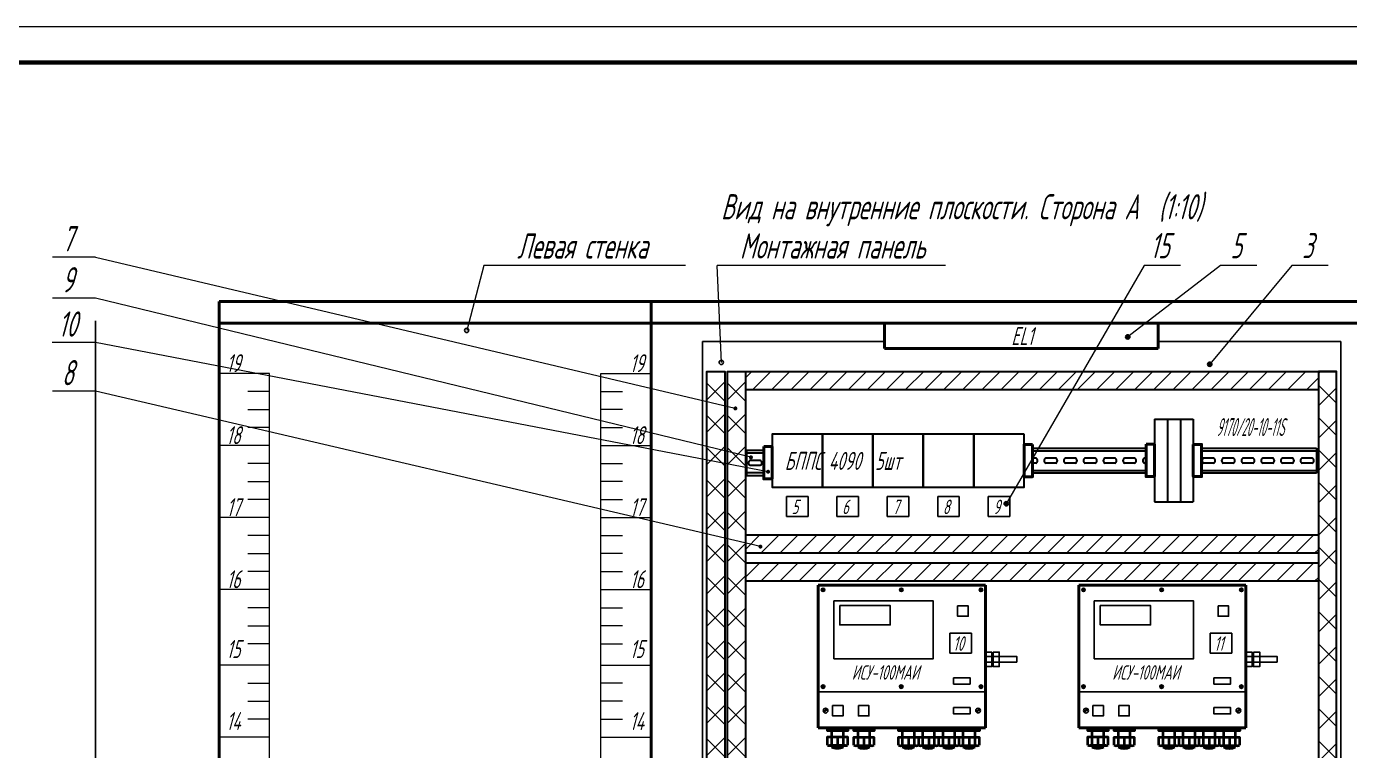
# Model space of a CAD drawing. Header units: millimetres. Extents: x -680 to 9204, y -4430 to 7779.
# Drawn here: x 2559.3 to 2743, y -792.8 to -692.3 of the extents above; entities that cross this region are included whole.
import ezdxf
from ezdxf.enums import TextEntityAlignment as Align

# ---------------------------------------------------------------- set-up
doc = ezdxf.new("R2010")
doc.units = ezdxf.units.MM
doc.layers.get('Defpoints').update_dxf_attribs({"color": 33})
for name, color, linetype, lineweight in [('RAZMER', 5, 'Continuous', 20), ('text', 41, 'Continuous', 20), ('Размерная', 4, 'Continuous', 25), ('Текст_КИП', 2, 'Continuous', 25), ('Толст.рамка', 7, 'Continuous', 60), ('Тонк.рамка', 10, 'Continuous', 20), ('Тонкая', 5, 'Continuous', 20)]:
    doc.layers.add(name, color=color, linetype=linetype, lineweight=lineweight)
doc.layers.add('Текст.', color=51, linetype='Continuous')
doc.styles.add('Simplex', font='simplex.shx', dxfattribs={"width": 0.7, "oblique": 15})

msp = doc.modelspace()

# ---------------------------------------------------------------- hatches: boundary and pattern name
at = {"ltscale": 0.5}
h = msp.add_hatch(color=256, dxfattribs=at)
edge = h.paths.add_edge_path()
edge.add_arc((2712.176, -735.367), 0.277, 0, 360)
h = msp.add_hatch(color=256, dxfattribs=at)
edge = h.paths.add_edge_path()
edge.add_arc((2723.558, -739.179), 0.277, 0, 360)
h = msp.add_hatch(color=256, dxfattribs=at)
edge = h.paths.add_edge_path()
edge.add_arc((2657.713, -745.3), 0.277, 0, 360)
h = msp.add_hatch(color=256, dxfattribs=at)
edge = h.paths.add_edge_path()
edge.add_arc((2659.875, -752.093), 0.277, 0, 360)
h = msp.add_hatch(color=256, dxfattribs=at)
edge = h.paths.add_edge_path()
edge.add_arc((2662.252, -754.093), 0.277, 0, 360)
h = msp.add_hatch(color=256, dxfattribs=at)
edge = h.paths.add_edge_path()
edge.add_arc((2695.318, -758.537), 0.277, 0, 360)
h = msp.add_hatch(color=256, dxfattribs=at)
edge = h.paths.add_edge_path()
edge.add_arc((2661.188, -764.494), 0.277, 0, 360)
at = {"layer": 'Размерная', "ltscale": 0.9}
h = msp.add_hatch(dxfattribs=at)
h.set_pattern_fill('ANSI37', color=241, style=0)
h.set_pattern_definition([(45, (2356.3397, 5927.1266), (-2.245064, 2.245064), []), (135, (2356.3397, 5927.1266), (-2.245064, -2.245064), [])])
h.paths.add_polyline_path([(2653.764, -921.042), (2656.264, -921.042), (2656.264, -740.197), (2653.764, -740.197)])
h = msp.add_hatch(dxfattribs=at)
h.set_pattern_fill('ANSI37', color=241, style=0)
h.set_pattern_definition([(45, (2359.204, 5927.1266), (-2.245064, 2.245064), []), (135, (2359.204, 5927.1266), (-2.245064, -2.245064), [])])
h.paths.add_polyline_path([(2656.628, -921.042), (2659.128, -921.042), (2659.128, -740.197), (2656.628, -740.197)])
at = {"layer": 'Размерная'}
h = msp.add_hatch(dxfattribs=at)
h.set_pattern_fill('ANSI31', color=241, scale=15, style=0)
h.set_pattern_definition([(45, (-8595.4454, 3765.78), (-1.32582521, 1.32582521), [])])
h.paths.add_polyline_path([(2738.669, -742.697), (2738.669, -740.197), (2659.128, -740.197), (2659.128, -742.697)])
at = {"layer": 'Размерная', "ltscale": 0.9}
h = msp.add_hatch(dxfattribs=at)
h.set_pattern_fill('ANSI37', color=241, style=0)
h.set_pattern_definition([(135, (3642.612, 159.0004), (2.245064, 2.245064), []), (45, (3642.612, 159.0004), (2.245064, -2.245064), [])])
h.paths.add_polyline_path([(2738.669, -921.042), (2741.169, -921.042), (2741.169, -740.197), (2738.669, -740.197)])
at = {"layer": 'Размерная'}
h = msp.add_hatch(dxfattribs=at)
h.set_pattern_fill('ANSI31', color=241, scale=15, style=0)
h.set_pattern_definition([(45, (-9082.2565, 3743.0543), (-1.32582521, 1.32582521), [])])
h.paths.add_polyline_path([(2738.669, -765.423), (2738.669, -762.923), (2659.128, -762.923), (2659.128, -765.423)])
h = msp.add_hatch(dxfattribs=at)
h.set_pattern_fill('ANSI31', color=241, scale=15, style=0)
h.set_pattern_definition([(45, (-9082.2565, 3739.1714), (-1.32582521, 1.32582521), [])])
h.paths.add_polyline_path([(2738.669, -769.306), (2738.669, -766.806), (2659.128, -766.806), (2659.128, -769.306)])

# ---------------------------------------------------------------- linework, layer by layer
at = {"lineweight": 40}
for p, q in [((2586.035, -930.97), (2586.035, -730.47)), ((2586.035, -730.47), (2808.782, -730.47)), ((2646.035, -930.97), (2646.035, -730.47)), ((2586.035, -733.47), (2808.782, -733.47)), ((2678.408, -733.47), (2678.408, -736.97)), ((2716.408, -733.47), (2716.408, -736.97)), ((2716.408, -736.97), (2678.408, -736.97)), ((2669.224, -769.84), (2669.224, -789.64)), ((2692.428, -769.84), (2669.224, -769.84)), ((2692.428, -789.64), (2692.428, -769.84)), ((2705.369, -769.84), (2705.369, -789.64)), ((2728.573, -769.84), (2705.369, -769.84)), ((2728.573, -789.64), (2728.573, -769.84)), ((2669.224, -789.64), (2692.428, -789.64)), ((2705.369, -789.64), (2728.573, -789.64))]:
    msp.add_line(p, q, dxfattribs=at)
at = {"ltscale": 0.1}
for p, q in [((2716.408, -733.47), (2678.408, -733.47)), ((2664.803, -757.516), (2667.803, -757.516)), ((2664.803, -757.516), (2664.803, -760.316)), ((2667.803, -757.516), (2667.803, -760.316)), ((2671.803, -757.516), (2674.803, -757.516)), ((2671.803, -757.516), (2671.803, -760.316)), ((2674.803, -757.516), (2674.803, -760.316)), ((2678.803, -757.516), (2681.803, -757.516)), ((2678.803, -757.516), (2678.803, -760.316)), ((2681.803, -757.516), (2681.803, -760.316)), ((2685.803, -757.516), (2688.803, -757.516)), ((2685.803, -757.516), (2685.803, -760.316)), ((2688.803, -757.516), (2688.803, -760.316)), ((2692.803, -757.516), (2695.803, -757.516)), ((2692.803, -757.516), (2692.803, -760.316)), ((2695.803, -757.516), (2695.803, -760.316)), ((2664.803, -760.316), (2667.803, -760.316)), ((2671.803, -760.316), (2674.803, -760.316)), ((2678.803, -760.316), (2681.803, -760.316)), ((2685.803, -760.316), (2688.803, -760.316)), ((2692.803, -760.316), (2695.803, -760.316)), ((2687.493, -776.494), (2690.493, -776.494)), ((2687.493, -776.494), (2687.493, -779.295)), ((2690.493, -776.494), (2690.493, -779.295)), ((2723.638, -776.494), (2726.638, -776.494)), ((2723.638, -776.494), (2723.638, -779.295)), ((2726.638, -776.494), (2726.638, -779.295)), ((2687.493, -779.295), (2690.493, -779.295)), ((2723.638, -779.295), (2726.638, -779.295))]:
    msp.add_line(p, q, dxfattribs=at)
at = {"lineweight": 30}
for p, q in [((2656.628, -740.197), (2741.169, -740.197)), ((2659.128, -742.697), (2738.669, -742.697)), ((2715.883, -746.779), (2715.883, -758.279)), ((2715.883, -746.779), (2715.883, -758.279)), ((2715.883, -746.779), (2717.683, -746.779)), ((2717.683, -746.779), (2717.683, -758.29)), ((2717.683, -746.779), (2717.683, -758.279)), ((2717.683, -746.779), (2717.683, -758.279)), ((2717.683, -746.779), (2719.483, -746.779)), ((2719.483, -746.779), (2719.483, -758.29)), ((2719.483, -746.779), (2719.483, -758.279)), ((2719.483, -746.779), (2719.483, -758.279)), ((2719.483, -746.779), (2721.283, -746.779)), ((2721.283, -746.779), (2721.283, -758.29)), ((2659.275, -751.129), (2659.275, -754.629)), ((2661.643, -751.129), (2659.275, -751.129)), ((2661.643, -751.129), (2661.643, -754.629)), ((2698.963, -750.808), (2714.723, -750.808)), ((2722.443, -750.808), (2738.363, -750.808)), ((2738.363, -750.808), (2738.363, -754.308)), ((2661.643, -751.529), (2659.275, -751.529)), ((2661.148, -752.548), (2659.77, -752.548)), ((2698.963, -751.208), (2714.723, -751.208)), ((2699.441, -752.228), (2698.963, -752.228)), ((2699.441, -752.888), (2698.963, -752.888)), ((2702.18, -752.228), (2700.802, -752.228)), ((2702.18, -752.888), (2700.802, -752.888)), ((2704.918, -752.228), (2703.54, -752.228)), ((2704.918, -752.888), (2703.54, -752.888)), ((2707.657, -752.228), (2706.279, -752.228)), ((2707.657, -752.888), (2706.279, -752.888)), ((2710.395, -752.228), (2709.017, -752.228)), ((2710.395, -752.888), (2709.017, -752.888)), ((2713.133, -752.228), (2711.756, -752.228)), ((2713.133, -752.888), (2711.756, -752.888)), ((2714.723, -752.228), (2714.494, -752.228)), ((2714.723, -752.888), (2714.494, -752.888)), ((2722.443, -751.208), (2738.363, -751.208)), ((2724.087, -752.228), (2722.71, -752.228)), ((2724.087, -752.888), (2722.71, -752.888)), ((2726.826, -752.228), (2725.448, -752.228)), ((2726.826, -752.888), (2725.448, -752.888)), ((2729.564, -752.228), (2728.187, -752.228)), ((2729.564, -752.888), (2728.187, -752.888)), ((2732.303, -752.228), (2730.925, -752.228)), ((2732.303, -752.888), (2730.925, -752.888)), ((2735.041, -752.228), (2733.664, -752.228)), ((2735.041, -752.888), (2733.664, -752.888)), ((2737.78, -752.228), (2736.402, -752.228)), ((2737.78, -752.888), (2736.402, -752.888)), ((2661.643, -754.229), (2659.275, -754.229)), ((2659.275, -754.629), (2661.643, -754.629)), ((2661.148, -753.209), (2659.77, -753.209)), ((2698.963, -753.908), (2714.723, -753.908)), ((2714.723, -754.308), (2698.963, -754.308)), ((2722.443, -753.908), (2738.363, -753.908)), ((2738.363, -754.308), (2722.443, -754.308)), ((2715.883, -758.29), (2717.683, -758.29)), ((2717.683, -758.29), (2719.483, -758.29)), ((2719.483, -758.29), (2721.283, -758.29)), ((2738.669, -762.923), (2659.128, -762.923)), ((2738.669, -765.423), (2659.128, -765.423)), ((2738.669, -766.806), (2659.128, -766.806)), ((2738.669, -769.306), (2659.128, -769.306))]:
    msp.add_line(p, q, dxfattribs=at)
for p, q in [((2669.663, -770.594), (2670.049, -770.296)), ((2669.712, -770.666), (2670.107, -770.362)), ((2680.509, -770.594), (2680.896, -770.296)), ((2680.558, -770.666), (2680.953, -770.362)), ((2691.578, -770.594), (2691.965, -770.296)), ((2691.627, -770.666), (2692.022, -770.362)), ((2705.808, -770.594), (2706.194, -770.296)), ((2705.857, -770.666), (2706.252, -770.362)), ((2716.654, -770.594), (2717.041, -770.296)), ((2716.703, -770.666), (2717.098, -770.362)), ((2727.723, -770.594), (2728.11, -770.296)), ((2727.772, -770.666), (2728.167, -770.362)), ((2669.663, -784.038), (2670.049, -783.74)), ((2669.712, -784.11), (2670.107, -783.806)), ((2680.509, -784.038), (2680.896, -783.74)), ((2680.558, -784.11), (2680.953, -783.806)), ((2691.578, -784.038), (2691.965, -783.74)), ((2691.627, -784.11), (2692.022, -783.806)), ((2705.808, -784.038), (2706.194, -783.74)), ((2705.857, -784.11), (2706.252, -783.806)), ((2716.654, -784.038), (2717.041, -783.74)), ((2716.703, -784.11), (2717.098, -783.806)), ((2727.723, -784.038), (2728.11, -783.74)), ((2727.772, -784.11), (2728.167, -783.806)), ((2669.224, -789.64), (2669.224, -784.64)), ((2669.224, -784.64), (2692.428, -784.64)), ((2705.369, -789.64), (2705.369, -784.64)), ((2705.369, -784.64), (2728.573, -784.64)), ((2669.949, -787.422), (2670.463, -787.026)), ((2670, -787.493), (2670.514, -787.097)), ((2691.112, -787.413), (2691.626, -787.017)), ((2691.162, -787.484), (2691.677, -787.088)), ((2706.094, -787.422), (2706.608, -787.026)), ((2706.145, -787.493), (2706.659, -787.097)), ((2727.257, -787.413), (2727.771, -787.017)), ((2727.307, -787.484), (2727.822, -787.088))]:
    msp.add_line(p, q)
msp.add_lwpolyline([(2716.408, -736.022), (2741.751, -736.022), (2741.751, -924.322), (2653.151, -924.322), (2653.151, -736.022), (2678.408, -736.022)])
for points in [[(2653.764, -921.042), (2653.764, -740.197), (2656.264, -740.197), (2656.264, -921.042)], [(2656.628, -921.042), (2656.628, -740.197), (2659.128, -740.197), (2659.128, -921.042)], [(2741.169, -921.042), (2741.169, -740.197), (2738.669, -740.197), (2738.669, -921.042)]]:
    msp.add_lwpolyline(points, dxfattribs=at)
for points in [[(2669.803, -748.858), (2662.803, -748.858), (2662.803, -756.258), (2669.803, -756.258)], [(2676.803, -748.858), (2669.803, -748.858), (2669.803, -756.258), (2676.803, -756.258)], [(2683.803, -748.858), (2676.803, -748.858), (2676.803, -756.258), (2683.803, -756.258)], [(2690.803, -748.858), (2683.803, -748.858), (2683.803, -756.258), (2690.803, -756.258)], [(2697.803, -748.858), (2690.803, -748.858), (2690.803, -756.258), (2697.803, -756.258)]]:
    msp.add_lwpolyline(points, close=True, dxfattribs=at)
at = {"lineweight": 40}
for points in [[(2661.643, -750.61), (2662.803, -750.61), (2662.803, -755.09), (2661.643, -755.09)], [(2698.963, -750.318), (2697.803, -750.318), (2697.803, -754.798), (2698.963, -754.798)], [(2714.723, -750.289), (2715.883, -750.289), (2715.883, -754.769), (2714.723, -754.769)], [(2721.283, -750.295), (2722.443, -750.295), (2722.443, -754.775), (2721.283, -754.775)]]:
    msp.add_lwpolyline(points, close=True, dxfattribs=at)
for points in [[(2671.392, -772.038), (2685.171, -772.038), (2685.171, -780.069), (2671.392, -780.069)], [(2672.212, -772.676), (2679.215, -772.676), (2679.215, -775.37), (2672.212, -775.37)], [(2688.57, -772.734), (2690.031, -772.734), (2690.031, -774.169), (2688.57, -774.169)], [(2707.536, -772.038), (2721.316, -772.038), (2721.316, -780.069), (2707.536, -780.069)], [(2708.357, -772.676), (2715.36, -772.676), (2715.36, -775.37), (2708.357, -775.37)], [(2724.715, -772.734), (2726.176, -772.734), (2726.176, -774.169), (2724.715, -774.169)], [(2692.428, -779.138), (2693.304, -779.138), (2693.304, -781.16), (2692.428, -781.16)], [(2692.428, -779.74), (2696.767, -779.74), (2696.767, -780.531), (2692.428, -780.531)], [(2693.477, -779.138), (2694.354, -779.138), (2694.354, -781.16), (2693.477, -781.16)], [(2728.573, -779.138), (2729.449, -779.138), (2729.449, -781.16), (2728.573, -781.16)], [(2728.573, -779.74), (2732.912, -779.74), (2732.912, -780.531), (2728.573, -780.531)], [(2729.622, -779.138), (2730.499, -779.138), (2730.499, -781.16), (2729.622, -781.16)], [(2687.997, -782.697), (2690.303, -782.697), (2690.303, -783.588), (2687.997, -783.588)], [(2724.142, -782.697), (2726.448, -782.697), (2726.448, -783.588), (2724.142, -783.588)], [(2671.208, -786.559), (2672.669, -786.559), (2672.669, -787.994), (2671.208, -787.994)], [(2674.793, -786.559), (2676.254, -786.559), (2676.254, -787.994), (2674.793, -787.994)], [(2687.997, -786.841), (2690.303, -786.841), (2690.303, -787.731), (2687.997, -787.731)], [(2707.353, -786.559), (2708.814, -786.559), (2708.814, -787.994), (2707.353, -787.994)], [(2710.938, -786.559), (2712.399, -786.559), (2712.399, -787.994), (2710.938, -787.994)], [(2724.142, -786.841), (2726.448, -786.841), (2726.448, -787.731), (2724.142, -787.731)]]:
    msp.add_lwpolyline(points, close=True)
at = {"ltscale": 0.1}
for centre in [(2620.413, -734.47), (2712.176, -735.377), (2655.754, -738.914), (2723.558, -739.179), (2695.318, -758.537)]:
    msp.add_circle(centre, 0.3, dxfattribs=at)
for centre, radius in [((2669.892, -770.492), 0.251), ((2680.738, -770.492), 0.251), ((2691.808, -770.492), 0.251), ((2706.037, -770.492), 0.251), ((2716.883, -770.492), 0.251), ((2727.952, -770.492), 0.251), ((2669.892, -783.936), 0.251), ((2680.738, -783.936), 0.251), ((2691.808, -783.936), 0.251), ((2706.037, -783.936), 0.251), ((2716.883, -783.936), 0.251), ((2727.952, -783.936), 0.251), ((2670.242, -787.27), 0.33), ((2691.405, -787.261), 0.33), ((2706.387, -787.27), 0.33), ((2727.55, -787.261), 0.33)]:
    msp.add_circle(centre, radius)
at = {"lineweight": 30}
for centre, start, end in [((2659.884, -752.879), 109.08738, 250.91262), ((2661.033, -752.879), 289.08738, 70.91262), ((2699.327, -752.558), 289.08738, 70.91262), ((2700.916, -752.558), 109.08738, 250.91262), ((2702.065, -752.558), 289.08738, 70.91262), ((2703.655, -752.558), 109.08738, 250.91262), ((2704.804, -752.558), 289.08738, 70.91262), ((2706.393, -752.558), 109.08738, 250.91262), ((2707.542, -752.558), 289.08738, 70.91262), ((2709.132, -752.558), 109.08738, 250.91262), ((2710.281, -752.558), 289.08738, 70.91262), ((2711.87, -752.558), 109.08738, 250.91262), ((2713.019, -752.558), 289.08738, 70.91262), ((2714.609, -752.558), 109.08738, 250.91262), ((2722.824, -752.558), 109.08738, 250.91262), ((2723.973, -752.558), 289.08738, 70.91262), ((2725.562, -752.558), 109.08738, 250.91262), ((2726.712, -752.558), 289.08738, 70.91262), ((2728.301, -752.558), 109.08738, 250.91262), ((2729.45, -752.558), 289.08738, 70.91262), ((2731.039, -752.558), 109.08738, 250.91262), ((2732.189, -752.558), 289.08738, 70.91262), ((2733.778, -752.558), 109.08738, 250.91262), ((2734.927, -752.558), 289.08738, 70.91262), ((2736.516, -752.558), 109.08738, 250.91262), ((2737.665, -752.558), 289.08738, 70.91262)]:
    msp.add_arc(centre, 0.35, start, end, dxfattribs=at)
at = {"layer": 'Defpoints'}
msp.add_line((2568.9, -733.138), (2568.9, -930.97), dxfattribs=at)
at = {"layer": 'Defpoints', "lineweight": 35}
for p, q in [((2671.035, -789.64), (2671.035, -792.047)), ((2671.545, -789.64), (2671.545, -790.073)), ((2672.177, -789.64), (2672.177, -790.073)), ((2672.714, -792.047), (2672.714, -789.64)), ((2674.695, -789.662), (2674.695, -792.068)), ((2675.205, -789.662), (2675.205, -790.094)), ((2675.837, -789.662), (2675.837, -790.094)), ((2676.375, -792.068), (2676.375, -789.662)), ((2680.888, -789.663), (2680.888, -792.069)), ((2681.399, -789.663), (2681.399, -790.095)), ((2682.031, -789.663), (2682.031, -790.095)), ((2682.568, -792.069), (2682.568, -789.663)), ((2683.695, -789.663), (2683.695, -792.069)), ((2684.205, -789.663), (2684.205, -790.095)), ((2684.838, -789.663), (2684.838, -790.095)), ((2685.375, -792.069), (2685.375, -789.663)), ((2686.502, -789.663), (2686.502, -792.069)), ((2687.012, -789.663), (2687.012, -790.095)), ((2687.645, -789.663), (2687.645, -790.095)), ((2688.182, -792.069), (2688.182, -789.663)), ((2689.309, -789.663), (2689.309, -792.069)), ((2689.819, -789.663), (2689.819, -790.095)), ((2690.452, -789.663), (2690.452, -790.095)), ((2690.989, -792.069), (2690.989, -789.663)), ((2707.18, -789.64), (2707.18, -792.047)), ((2707.69, -789.64), (2707.69, -790.073)), ((2708.322, -789.64), (2708.322, -790.073)), ((2708.859, -792.047), (2708.859, -789.64)), ((2710.84, -789.662), (2710.84, -792.068)), ((2711.35, -789.662), (2711.35, -790.094)), ((2711.982, -789.662), (2711.982, -790.094)), ((2712.52, -792.068), (2712.52, -789.662)), ((2717.033, -789.663), (2717.033, -792.069)), ((2717.543, -789.663), (2717.543, -790.095)), ((2718.176, -789.663), (2718.176, -790.095)), ((2718.713, -792.069), (2718.713, -789.663)), ((2719.84, -789.663), (2719.84, -792.069)), ((2720.35, -789.663), (2720.35, -790.095)), ((2720.983, -789.663), (2720.983, -790.095)), ((2721.52, -792.069), (2721.52, -789.663)), ((2722.647, -789.663), (2722.647, -792.069)), ((2723.157, -789.663), (2723.157, -790.095)), ((2723.79, -789.663), (2723.79, -790.095)), ((2724.327, -792.069), (2724.327, -789.663)), ((2725.454, -789.663), (2725.454, -792.069)), ((2725.964, -789.663), (2725.964, -790.095)), ((2726.597, -789.663), (2726.597, -790.095)), ((2727.134, -792.069), (2727.134, -789.663)), ((2671.887, -790.928), (2671.887, -792.047)), ((2675.547, -790.95), (2675.547, -792.068)), ((2681.74, -790.951), (2681.74, -792.069)), ((2684.547, -790.951), (2684.547, -792.069)), ((2687.354, -790.951), (2687.354, -792.069)), ((2690.161, -790.951), (2690.161, -792.069)), ((2708.031, -790.928), (2708.031, -792.047)), ((2711.692, -790.95), (2711.692, -792.068)), ((2717.885, -790.951), (2717.885, -792.069)), ((2720.692, -790.951), (2720.692, -792.069)), ((2723.499, -790.951), (2723.499, -792.069)), ((2726.306, -790.951), (2726.306, -792.069)), ((2671.035, -792.115), (2671.035, -792.277)), ((2671.035, -792.115), (2672.714, -792.115)), ((2672.714, -792.277), (2672.714, -792.115)), ((2674.695, -792.137), (2674.695, -792.299)), ((2674.695, -792.137), (2676.375, -792.137)), ((2676.375, -792.299), (2676.375, -792.137)), ((2680.888, -792.138), (2680.888, -792.3)), ((2680.888, -792.138), (2682.568, -792.138)), ((2682.568, -792.3), (2682.568, -792.138)), ((2683.695, -792.138), (2683.695, -792.3)), ((2683.695, -792.138), (2685.375, -792.138)), ((2685.375, -792.3), (2685.375, -792.138)), ((2686.502, -792.138), (2686.502, -792.3)), ((2686.502, -792.138), (2688.182, -792.138)), ((2688.182, -792.3), (2688.182, -792.138)), ((2689.309, -792.138), (2689.309, -792.3)), ((2689.309, -792.138), (2690.989, -792.138)), ((2690.989, -792.3), (2690.989, -792.138)), ((2707.18, -792.115), (2707.18, -792.277)), ((2707.18, -792.115), (2708.859, -792.115)), ((2708.859, -792.277), (2708.859, -792.115)), ((2710.84, -792.137), (2710.84, -792.299)), ((2710.84, -792.137), (2712.52, -792.137)), ((2712.52, -792.299), (2712.52, -792.137)), ((2717.033, -792.138), (2717.033, -792.3)), ((2717.033, -792.138), (2718.713, -792.138)), ((2718.713, -792.3), (2718.713, -792.138)), ((2719.84, -792.138), (2719.84, -792.3)), ((2719.84, -792.138), (2721.52, -792.138)), ((2721.52, -792.3), (2721.52, -792.138)), ((2722.647, -792.138), (2722.647, -792.3)), ((2722.647, -792.138), (2724.327, -792.138)), ((2724.327, -792.3), (2724.327, -792.138)), ((2725.454, -792.138), (2725.454, -792.3)), ((2725.454, -792.138), (2727.134, -792.138)), ((2727.134, -792.3), (2727.134, -792.138))]:
    msp.add_line(p, q, dxfattribs=at)
for points in [[(2670.499, -789.64), (2673.306, -789.64), (2673.306, -790.073), (2670.499, -790.073)], [(2674.159, -789.662), (2676.966, -789.662), (2676.966, -790.094), (2674.159, -790.094)], [(2680.352, -789.663), (2683.159, -789.663), (2683.159, -790.095), (2680.352, -790.095)], [(2683.159, -789.663), (2685.966, -789.663), (2685.966, -790.095), (2683.159, -790.095)], [(2685.966, -789.663), (2688.773, -789.663), (2688.773, -790.095), (2685.966, -790.095)], [(2688.773, -789.663), (2691.58, -789.663), (2691.58, -790.095), (2688.773, -790.095)], [(2706.644, -789.64), (2709.45, -789.64), (2709.45, -790.073), (2706.644, -790.073)], [(2710.304, -789.662), (2713.111, -789.662), (2713.111, -790.094), (2710.304, -790.094)], [(2716.497, -789.663), (2719.304, -789.663), (2719.304, -790.095), (2716.497, -790.095)], [(2719.304, -789.663), (2722.111, -789.663), (2722.111, -790.095), (2719.304, -790.095)], [(2722.111, -789.663), (2724.918, -789.663), (2724.918, -790.095), (2722.111, -790.095)], [(2724.918, -789.663), (2727.725, -789.663), (2727.725, -790.095), (2724.918, -790.095)]]:
    msp.add_lwpolyline(points, close=True, dxfattribs=at)
for points in [[(2670.499, -792.047), (2670.499, -790.928), (2673.26, -790.928), (2673.26, -792.047)], [(2674.159, -792.068), (2674.159, -790.95), (2676.92, -790.95), (2676.92, -792.068)], [(2680.352, -792.069), (2680.352, -790.951), (2683.114, -790.951), (2683.114, -792.069)], [(2683.159, -792.069), (2683.159, -790.951), (2685.921, -790.951), (2685.921, -792.069)], [(2685.966, -792.069), (2685.966, -790.951), (2688.728, -790.951), (2688.728, -792.069)], [(2688.773, -792.069), (2688.773, -790.951), (2691.535, -790.951), (2691.535, -792.069)], [(2706.644, -792.047), (2706.644, -790.928), (2709.405, -790.928), (2709.405, -792.047)], [(2710.304, -792.068), (2710.304, -790.95), (2713.065, -790.95), (2713.065, -792.068)], [(2716.497, -792.069), (2716.497, -790.951), (2719.259, -790.951), (2719.259, -792.069)], [(2719.304, -792.069), (2719.304, -790.951), (2722.066, -790.951), (2722.066, -792.069)], [(2722.111, -792.069), (2722.111, -790.951), (2724.873, -790.951), (2724.873, -792.069)], [(2724.918, -792.069), (2724.918, -790.951), (2727.68, -790.951), (2727.68, -792.069)], [(2672.99, -792.115), (2672.99, -792.115), (2670.767, -792.115)], [(2676.65, -792.136), (2676.65, -792.136), (2674.427, -792.136)], [(2682.844, -792.138), (2682.844, -792.138), (2680.62, -792.138)], [(2685.65, -792.138), (2685.65, -792.138), (2683.427, -792.138)], [(2688.457, -792.138), (2688.457, -792.138), (2686.234, -792.138)], [(2691.264, -792.138), (2691.264, -792.138), (2689.041, -792.138)], [(2709.135, -792.115), (2709.135, -792.115), (2706.912, -792.115)], [(2712.795, -792.136), (2712.795, -792.136), (2710.572, -792.136)], [(2718.988, -792.138), (2718.988, -792.138), (2716.765, -792.138)], [(2721.795, -792.138), (2721.795, -792.138), (2719.572, -792.138)], [(2724.602, -792.138), (2724.602, -792.138), (2722.379, -792.138)], [(2727.409, -792.138), (2727.409, -792.138), (2725.186, -792.138)]]:
    msp.add_lwpolyline(points, dxfattribs=at)
for centre, radius, start, end in [((2670.767, -791.555), 0.56, 241.38361, 298.61639), ((2671.461, -790.864), 1.257, 250.1924, 289.8076), ((2671.875, -790.712), 1.777, 241.78545, 298.21455), ((2672.3, -790.921), 1.199, 249.81927, 290.21629), ((2672.99, -791.527), 0.588, 242.09604, 297.90396), ((2674.427, -791.577), 0.56, 241.38361, 298.61639), ((2675.121, -790.886), 1.257, 250.1924, 289.8076), ((2675.535, -790.733), 1.777, 241.78545, 298.21455), ((2675.96, -790.943), 1.199, 249.81927, 290.21629), ((2676.65, -791.548), 0.588, 242.09604, 297.90396), ((2680.62, -791.578), 0.56, 241.38361, 298.61639), ((2681.314, -790.887), 1.257, 250.1924, 289.8076), ((2681.728, -790.734), 1.777, 241.78545, 298.21455), ((2682.154, -790.944), 1.199, 249.81927, 290.21629), ((2682.844, -791.55), 0.588, 242.09604, 297.90396), ((2683.427, -791.578), 0.56, 241.38361, 298.61639), ((2684.121, -790.887), 1.257, 250.1924, 289.8076), ((2684.535, -790.734), 1.777, 241.78545, 298.21455), ((2684.961, -790.944), 1.199, 249.81927, 290.21629), ((2685.65, -791.55), 0.588, 242.09604, 297.90396), ((2686.234, -791.578), 0.56, 241.38361, 298.61639), ((2686.928, -790.887), 1.257, 250.1924, 289.8076), ((2687.342, -790.734), 1.777, 241.78545, 298.21455), ((2687.768, -790.944), 1.199, 249.81927, 290.21629), ((2688.457, -791.55), 0.588, 242.09604, 297.90396), ((2689.041, -791.578), 0.56, 241.38361, 298.61639), ((2689.735, -790.887), 1.257, 250.1924, 289.8076), ((2690.149, -790.734), 1.777, 241.78545, 298.21455), ((2690.575, -790.944), 1.199, 249.81927, 290.21629), ((2691.264, -791.55), 0.588, 242.09604, 297.90396), ((2706.912, -791.555), 0.56, 241.38361, 298.61639), ((2707.605, -790.864), 1.257, 250.1924, 289.8076), ((2708.019, -790.712), 1.777, 241.78545, 298.21455), ((2708.445, -790.921), 1.199, 249.81927, 290.21629), ((2709.135, -791.527), 0.588, 242.09604, 297.90396), ((2710.572, -791.577), 0.56, 241.38361, 298.61639), ((2711.266, -790.886), 1.257, 250.1924, 289.8076), ((2711.68, -790.733), 1.777, 241.78545, 298.21455), ((2712.105, -790.943), 1.199, 249.81927, 290.21629), ((2712.795, -791.548), 0.588, 242.09604, 297.90396), ((2716.765, -791.578), 0.56, 241.38361, 298.61639), ((2717.459, -790.887), 1.257, 250.1924, 289.8076), ((2717.873, -790.734), 1.777, 241.78545, 298.21455), ((2718.299, -790.944), 1.199, 249.81927, 290.21629), ((2718.988, -791.55), 0.588, 242.09604, 297.90396), ((2719.572, -791.578), 0.56, 241.38361, 298.61639), ((2720.266, -790.887), 1.257, 250.1924, 289.8076), ((2720.68, -790.734), 1.777, 241.78545, 298.21455), ((2721.106, -790.944), 1.199, 249.81927, 290.21629), ((2721.795, -791.55), 0.588, 242.09604, 297.90396), ((2722.379, -791.578), 0.56, 241.38361, 298.61639), ((2723.073, -790.887), 1.257, 250.1924, 289.8076), ((2723.487, -790.734), 1.777, 241.78545, 298.21455), ((2723.913, -790.944), 1.199, 249.81927, 290.21629), ((2724.602, -791.55), 0.588, 242.09604, 297.90396), ((2725.186, -791.578), 0.56, 241.38361, 298.61639), ((2725.88, -790.887), 1.257, 250.1924, 289.8076), ((2726.294, -790.734), 1.777, 241.78545, 298.21455), ((2726.72, -790.944), 1.199, 249.81927, 290.21629), ((2727.409, -791.55), 0.588, 242.09604, 297.90396)]:
    msp.add_arc(centre, radius, start, end, dxfattribs=at)
at = {"layer": 'RAZMER'}
msp.add_line((2568.9, -724.288), (2657.705, -745.288), dxfattribs=at)
at = {"layer": 'RAZMER', "ltscale": 0.5}
for p, q in [((2714.455, -725.47), (2695.318, -758.537)), ((2725.044, -725.47), (2712.176, -735.377)), ((2734.96, -725.47), (2723.558, -739.179)), ((2659.881, -752.093), (2568.9, -729.984)), ((2662.252, -754.093), (2568.9, -736.131)), ((2661.188, -764.494), (2568.9, -742.888))]:
    msp.add_line(p, q, dxfattribs=at)
at = {"layer": 'Толст.рамка'}
msp.add_line((2404.172, -697.265), (3220.172, -697.265), dxfattribs=at)
at = {"layer": 'Тонк.рамка'}
msp.add_line((2384.172, -692.265), (3225.172, -692.265), dxfattribs=at)
at = {"layer": 'Тонкая'}
for p, q in [((2568.9, -724.288), (2562.9, -724.288)), ((2622.816, -725.47), (2620.413, -734.47)), ((2650.805, -725.47), (2622.816, -725.47)), ((2655.156, -725.47), (2655.754, -738.914)), ((2686.876, -725.47), (2655.182, -725.47)), ((2719.494, -725.47), (2714.455, -725.47)), ((2730.082, -725.47), (2725.044, -725.47)), ((2739.999, -725.47), (2734.96, -725.47)), ((2568.9, -729.984), (2562.9, -729.984)), ((2568.893, -736.131), (2562.893, -736.131)), ((2593.034, -740.47), (2586.034, -740.47)), ((2593.034, -928.411), (2593.034, -740.47)), ((2639.035, -928.411), (2639.035, -740.47)), ((2639.035, -740.47), (2646.035, -740.47)), ((2568.9, -742.888), (2562.9, -742.888)), ((2593.034, -742.97), (2590.034, -742.97)), ((2639.035, -742.97), (2642.035, -742.97)), ((2590.034, -745.47), (2593.034, -745.47)), ((2642.035, -745.47), (2639.035, -745.47)), ((2593.034, -747.97), (2590.034, -747.97)), ((2639.035, -747.97), (2642.035, -747.97)), ((2593.034, -750.47), (2586.034, -750.47)), ((2639.035, -750.47), (2646.035, -750.47)), ((2593.034, -752.97), (2590.034, -752.97)), ((2639.035, -752.97), (2642.035, -752.97)), ((2590.034, -755.47), (2593.034, -755.47)), ((2642.035, -755.47), (2639.035, -755.47)), ((2593.034, -757.97), (2590.034, -757.97)), ((2639.035, -757.97), (2642.035, -757.97)), ((2593.034, -760.47), (2586.034, -760.47)), ((2639.035, -760.47), (2646.035, -760.47)), ((2593.034, -762.97), (2590.034, -762.97)), ((2639.035, -762.97), (2642.035, -762.97)), ((2590.034, -765.47), (2593.034, -765.47)), ((2642.035, -765.47), (2639.035, -765.47)), ((2593.034, -767.97), (2590.034, -767.97)), ((2639.035, -767.97), (2642.035, -767.97)), ((2593.034, -770.47), (2586.034, -770.47)), ((2639.035, -770.47), (2646.035, -770.47)), ((2593.034, -772.97), (2590.034, -772.97)), ((2639.035, -772.97), (2642.035, -772.97)), ((2590.034, -775.47), (2593.034, -775.47)), ((2642.035, -775.47), (2639.035, -775.47)), ((2593.034, -777.97), (2590.034, -777.97)), ((2639.035, -777.97), (2642.035, -777.97)), ((2593.034, -780.97), (2586.034, -780.97)), ((2639.035, -780.97), (2646.035, -780.97)), ((2590.034, -783.47), (2593.034, -783.47)), ((2642.035, -783.47), (2639.035, -783.47)), ((2590.034, -785.97), (2593.034, -785.97)), ((2642.035, -785.97), (2639.035, -785.97)), ((2593.034, -788.47), (2590.034, -788.47)), ((2639.035, -788.47), (2642.035, -788.47)), ((2593.034, -790.97), (2586.034, -790.97)), ((2639.035, -790.97), (2646.035, -790.97))]:
    msp.add_line(p, q, dxfattribs=at)

# ---------------------------------------------------------------- texts
at = {"layer": 'text', "style": 'Simplex', "oblique": 15, "width": 0.6}
for s, p in [('Вид на внутренние плоскости. Сторона А  (1:10)', (2689.118, -719.052)), ('7', (2565.029, -723.49)), ('Левая стенка', (2636.483, -724.496)), ('Монтажная панель', (2671.215, -724.496)), ('15', (2716.642, -724.45)), ('5', (2727.23, -724.45)), ('3', (2737.147, -724.45)), ('9', (2565.029, -729.185)), ('10', (2565.021, -735.332)), ('8', (2565.029, -742.089))]:
    msp.add_text(s, height=3.5, dxfattribs=at).set_placement(p, align=Align.CENTER)
at = {"layer": 'Текст.', "style": 'Simplex', "oblique": 15, "width": 0.6}
for s, p in [('5', (2665.991, -759.976)), ('6', (2672.991, -759.976)), ('7', (2679.991, -759.976)), ('8', (2686.991, -759.976)), ('9', (2693.991, -759.976)), ('10', (2688.68, -778.955)), ('11', (2724.825, -778.955))]:
    msp.add_text(s, height=2, dxfattribs=at).set_placement(p, align=Align.CENTER)
at = {"layer": 'Текст_КИП', "style": 'Simplex', "oblique": 15}
for s, height, width, p in [('EL1', 2.5, 0.6, (2697.531, -736.516)), ('19', 2.5, 0.6, (2588.034, -740.27)), ('19', 2.5, 0.6, (2644.035, -740.27)), ('9170/20-10-11S', 2.5, 0.4, (2729.19, -749.147)), ('18', 2.5, 0.6, (2588.034, -750.27)), ('18', 2.5, 0.6, (2644.035, -750.27)), ('17', 2.5, 0.6, (2588.034, -760.27)), ('17', 2.5, 0.6, (2644.035, -760.27)), ('16', 2.5, 0.6, (2588.034, -770.27)), ('16', 2.5, 0.6, (2644.035, -770.27)), ('15', 2.5, 0.6, (2588.034, -779.97)), ('15', 2.5, 0.6, (2644.035, -779.97)), ('ИСУ-100МАИ', 2, 0.6, (2678.547, -782.961)), ('ИСУ-100МАИ', 2, 0.6, (2714.692, -782.961)), ('14', 2.5, 0.6, (2588.034, -789.97)), ('14', 2.5, 0.6, (2644.035, -789.97))]:
    msp.add_text(s, height=height, dxfattribs=dict(at, width=width)).set_placement(p, align=Align.CENTER)
at = {"layer": 'Текст_КИП', "style": 'Simplex', "oblique": 15, "width": 0.6}
msp.add_text(' БППС 4090  5шт', height=2.5, dxfattribs=at).set_placement((2663.575, -753.84))

doc.saveas('drawing.dxf')
